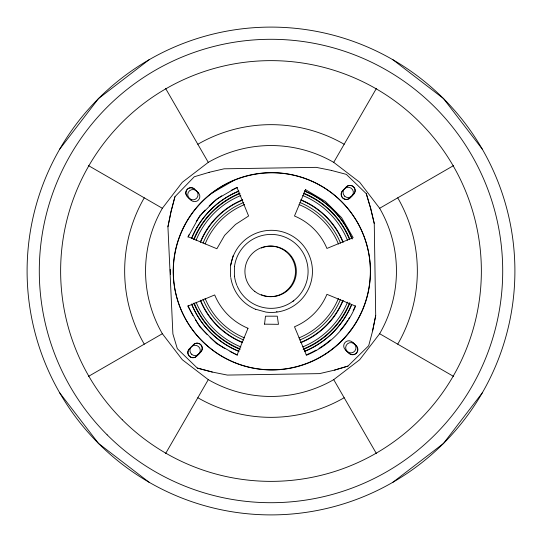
<?xml version="1.0" encoding="UTF-8"?>
<svg xmlns="http://www.w3.org/2000/svg" width="542" height="542" viewBox="0 0 542 542"><rect width="100%" height="100%" fill="white"/><g stroke="black" fill="none" stroke-linecap="round" stroke-linejoin="round"><path stroke-width="0.81" d="M170.242 269.367L170.452 274.266M331.338 170.405L346.331 174.368L366.311 193.724L370.742 208.514L374.258 223.548L375.701 315.654L372.659 330.783L368.696 345.708L347.978 366.087L334.556 370.111L319.523 373.628L227.349 375.078L212.213 372.036L197.295 368.072L177.322 348.709L172.891 333.926L167.932 226.786L170.974 211.651L174.937 196.732L194.293 176.753L209.158 172.322M372.578 330.783L375.701 315.654M233.175 255.661L230.404 266.02L230.404 276.745M230.777 265.207A41.077 41.07 -90 0 1 277.28 230.729A41.077 41.07 -90 0 1 312.063 277.016A41.077 41.07 -90 0 1 266.02 312.111L255.695 309.272M165.628 453.505L208.277 379.644A125.453 125.453 0 0 0 333.723 379.644L359.705 359.705L379.644 333.723A125.453 125.453 0 0 0 379.644 208.277L359.705 182.295L333.723 162.356A125.453 125.453 0 0 0 208.277 162.356L182.295 182.295L162.356 208.277A125.453 125.453 0 0 0 162.356 333.723L182.295 359.705L208.277 379.644M333.723 162.356L376.372 88.495M59.776 149.05L98.536 98.536L149.05 59.776A243.9 243.9 0 0 1 514.9 271A243.9 243.9 0 0 1 149.05 482.224L98.536 443.464L59.776 392.95M482.224 392.95L443.464 443.464L392.95 482.224M197.356 355.538L200.852 351.934A5.176 5.176 0 0 0 200.736 344.617A5.176 5.176 0 0 0 193.419 344.732L189.266 348.94A5.176 5.176 0 0 0 189.375 356.257A5.176 5.176 0 0 0 196.699 356.141L200.77 351.934A5.176 5.176 0 0 0 200.655 344.617A5.176 5.176 0 0 0 193.338 344.732M211.759 193.169L234.042 180.303M88.495 376.372L162.356 333.723M379.644 208.277L453.505 165.628M334.475 370.111L347.978 366.087M209.077 172.322L224.11 168.806L316.203 167.356L331.419 170.405M366.311 193.724L370.66 208.514L374.258 223.548M174.937 196.732L171.055 211.651L167.932 226.786M197.295 368.072L212.295 372.036M88.495 165.628L162.356 208.277M379.644 333.723L453.505 376.372M392.95 59.776L443.464 98.536L482.224 149.05M195.696 190.201L198.352 192.769M352.564 342.232L356.277 345.837A5.176 5.176 0 0 1 356.399 353.154A5.176 5.176 0 0 1 349.075 353.269L345.362 349.665M191.15 200.208L187.437 196.604A5.176 5.176 0 0 1 187.315 189.287A5.176 5.176 0 0 1 194.639 189.172M165.628 88.495L208.277 162.356M333.723 379.644L376.372 453.505M276.745 311.365L276.948 311.853M234.408 266.556L234.408 276.21M397.733 197.83A146.34 146.34 0 0 1 397.733 344.17M344.17 397.733A146.34 146.34 0 0 1 197.83 397.733M144.267 344.17A146.34 146.34 0 0 1 144.267 197.83M197.83 144.267A146.34 146.34 0 0 1 344.17 144.267M149.05 482.224A243.9 243.9 0 0 1 149.05 59.776M234.476 266.556A36.971 36.964 -90 0 1 287.951 238.466A36.971 36.964 -90 0 1 296.488 298.276A36.971 36.964 -90 0 1 237.288 286.264M236.969 285.532A36.971 36.964 -90 0 1 234.476 276.21M255.661 309.333A41.077 41.07 -90 0 1 230.777 277.558M293.818 300.715A36.971 36.964 -90 0 1 292.524 301.664M267.755 246.312A25.291 25.284 0 0 1 296.128 274.686A25.291 25.284 0 0 1 261.38 294.746M261.38 248.019A25.291 25.284 0 0 1 266.949 246.434M174.273 257.701A98.59 98.576 -90 0 1 325.092 188.386A98.59 98.576 -90 0 1 325.092 354.38A98.59 98.576 -90 0 1 174.273 285.065M174.165 284.252A98.59 98.576 -90 0 1 174.165 258.514M196.78 356.141A5.176 5.176 0 0 1 189.456 356.257A5.176 5.176 0 0 1 189.348 348.94M299.001 204.564A72.005 71.998 -90 0 1 338.452 244.069M338.418 298.452A72.005 71.998 -90 0 1 298.92 337.91M244.544 337.876A72.005 71.998 -90 0 1 205.093 298.371M205.127 243.988A72.005 71.998 -90 0 1 244.625 204.53M299.862 202.471A74.261 74.254 -90 0 1 340.552 243.216M340.512 299.306A74.261 74.254 -90 0 1 299.773 340.003M243.69 339.963A74.261 74.254 -90 0 1 202.999 299.218M203.04 243.128A74.261 74.254 -90 0 1 243.778 202.437M355.24 306.088A90.473 90.46 -90 0 1 353.147 310.715M349.543 317.416A90.473 90.46 -90 0 1 348.669 318.865M347.761 320.295A90.473 90.46 -90 0 1 340.152 330.437M330.566 339.976A90.473 90.46 -90 0 1 318.94 348.411M316.027 350.118A90.473 90.46 -90 0 1 306.135 354.908M237.681 355.024A90.473 90.46 -90 0 1 229.998 351.473M224.849 348.574A90.473 90.46 -90 0 1 210.032 337.354M207.017 334.4A90.473 90.46 -90 0 1 195.472 319.834M192.871 315.485A90.473 90.46 -90 0 1 188.088 305.593M187.972 237.132A90.473 90.46 -90 0 1 188.955 234.794M196.231 221.434A90.473 90.46 -90 0 1 205.066 210.1M209.198 205.872A90.473 90.46 -90 0 1 221.732 195.838M231.238 190.33A90.473 90.46 -90 0 1 237.396 187.532M342.693 190.676A5.176 5.176 0 0 0 342.808 197.993A5.176 5.176 0 0 0 350.125 197.877L353.723 194.165A5.176 5.176 0 0 0 353.614 186.848A5.176 5.176 0 0 0 346.216 186.956M300.796 200.073A76.856 76.842 -90 0 1 342.903 242.24M342.862 300.288A76.856 76.842 -90 0 1 300.708 342.402M242.667 342.361A76.856 76.842 -90 0 1 200.56 300.2M200.594 242.152A76.856 76.842 -90 0 1 242.755 200.039M300.905 199.795A77.154 77.147 -90 0 1 343.181 242.125M343.14 300.397A77.154 77.147 -90 0 1 300.817 342.68M242.552 342.639A77.154 77.147 -90 0 1 200.276 300.309M200.316 242.037A77.154 77.147 -90 0 1 242.64 199.761M302.639 195.486A81.788 81.774 -90 0 1 347.463 240.255M347.503 302.09A81.788 81.774 -90 0 1 302.734 346.914M240.912 346.955A81.788 81.774 -90 0 1 196.089 302.185M196.048 240.35A81.788 81.774 -90 0 1 240.817 195.52M303.479 193.494A83.929 83.922 -90 0 1 349.475 239.442M349.515 302.897A83.929 83.922 -90 0 1 303.574 348.899M240.126 348.94A83.929 83.922 -90 0 1 194.131 302.998M194.09 239.537A83.929 83.922 -90 0 1 240.025 193.535M303.574 193.094A84.342 84.328 -90 0 1 349.807 239.171M349.915 302.998A84.342 84.328 -90 0 1 303.107 349.529M240.025 349.346A84.342 84.328 -90 0 1 193.792 303.263M193.684 239.442A84.342 84.328 -90 0 1 239.76 193.203M304.34 191.062A86.537 86.524 -90 0 1 351.778 238.338M351.582 304.57A86.537 86.524 -90 0 1 304.618 351.263M238.392 351.067A86.537 86.524 -90 0 1 191.699 304.096M191.59 238.615A86.537 86.524 -90 0 1 238.866 191.17M304.394 190.919A86.686 86.673 -90 0 1 352.219 239.036M351.717 304.631A86.686 86.673 -90 0 1 304.672 351.406M239.083 351.514A86.686 86.673 -90 0 1 191.563 304.157M191.448 238.555A86.686 86.673 -90 0 1 238.805 191.035M264.543 324.163L278.48 324.326L277.28 316.182L265.485 316.182L264.543 324.163M247.999 328.269L237.037 355.125L216.407 343.479L199.639 326.704L187.776 306.162L214.679 294.943A61.571 61.564 -90 0 0 247.999 328.269M305.553 189.659L294.482 216.001A59.945 59.938 -90 0 1 326.921 248.446L353.147 237.647L341.636 217.715L325.369 201.441L305.553 189.659M199.639 216.062L188.155 236.766L216.888 248.744L224.612 235.363L235.526 224.442L248.609 216.001L236.949 187.424L216.407 199.287L199.639 216.062M346.297 186.956L342.612 190.676A5.176 5.176 0 0 0 342.727 197.993A5.176 5.176 0 0 0 350.044 197.877L353.641 194.165A5.176 5.176 0 0 0 353.533 186.848A5.176 5.176 0 0 0 346.297 186.956M355.572 306.122L326.921 294.32A59.945 59.938 -90 0 1 294.482 326.765L306.454 355.247A90.738 90.724 -90 0 0 355.572 306.122M198.27 192.769L194.558 189.172A5.176 5.176 0 0 0 187.234 189.287A5.176 5.176 0 0 0 187.356 196.604L191.069 200.208A5.176 5.176 0 0 0 198.386 200.086A5.176 5.176 0 0 0 198.27 192.769M356.196 345.837L352.483 342.232A5.176 5.176 0 0 0 345.166 342.348A5.176 5.176 0 0 0 345.281 349.665L348.994 353.269A5.176 5.176 0 0 0 356.318 353.154A5.176 5.176 0 0 0 356.196 345.837M191.495 354.15L190.655 353.093A5.176 5.176 0 0 1 194.564 345.288A5.176 5.176 0 0 1 199.991 352.131A5.176 5.176 0 0 1 191.495 354.15M347.219 351.467A5.176 5.176 0 0 0 355.837 349.007A5.176 5.176 0 0 0 349.4 342.774A5.176 5.176 0 0 0 347.219 351.467M344.61 196.136A5.176 5.176 0 0 0 353.228 193.677A5.176 5.176 0 0 0 346.792 187.444A5.176 5.176 0 0 0 344.61 196.136M189.293 198.406A5.176 5.176 0 0 0 197.911 195.947A5.176 5.176 0 0 0 191.475 189.714A5.176 5.176 0 0 0 189.293 198.406M107.16 434.84A231.705 231.705 0 0 0 494.812 330.972A231.705 231.705 0 0 0 211.028 47.188A231.705 231.705 0 0 0 107.16 434.84M122.248 419.752A210.364 210.364 0 0 0 474.196 325.444A210.364 210.364 0 0 0 216.556 67.804A210.364 210.364 0 0 0 122.248 419.752M254.815 291.44A25.291 25.284 0 0 0 295.282 274.686A25.291 25.284 0 0 0 260.533 248.019A25.291 25.284 0 0 0 254.815 291.44M350.911 329.997A98.59 98.576 -90 0 0 283.107 173.284A98.59 98.576 -90 0 0 181.306 310.37A98.59 98.576 -90 0 0 350.911 329.997"/></g></svg>
